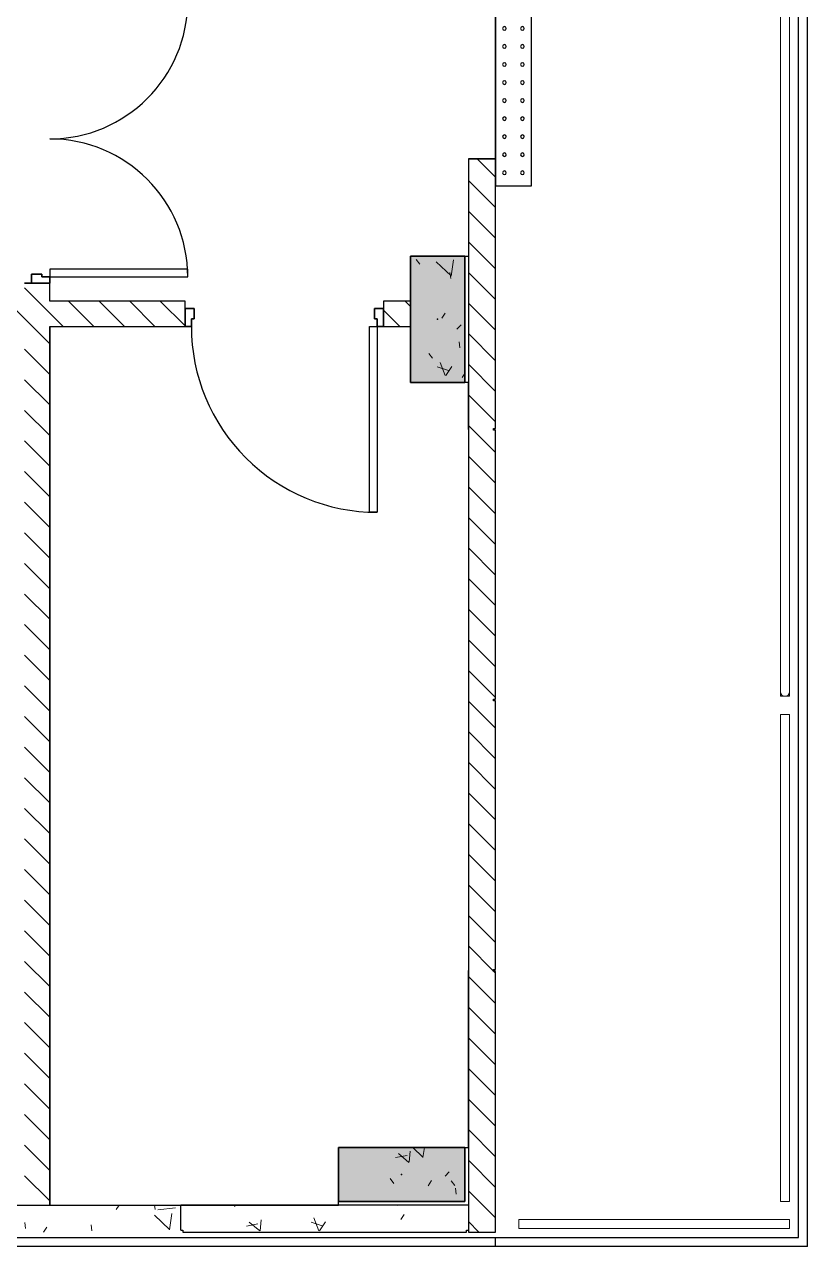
# Model space of a CAD drawing. Header units: millimetres. Extents: x -1379 to 1385823, y -4884429 to 548763.
# Drawn here: x 669373 to 673713, y -2326168 to -2319394 of the extents above; entities that cross this region are included whole.
import ezdxf

# ---------------------------------------------------------------- set-up
doc = ezdxf.new("R2010")
doc.units = ezdxf.units.MM
for name, color, linetype in [('000 - CONCRETE_COL_HATCH_', 7, 'Continuous'), ('000 - CONCRETE_PRECAST_CUT_COLOR_4', 7, 'Continuous'), ('000 - EXISTING_BUILDING_MAIN_COLOR_1', 7, 'Continuous'), ('000 - EXISTING_BUILDING_MAIN_COLOR_251', 7, 'Continuous'), ('000 - EXISTING_COLUMN_CUT_COLOR_5', 7, 'Continuous')]:
    doc.layers.add(name, color=color, linetype=linetype)
pattern_1 = [(45, (-215983.99, 2306427), (-84.852814, 84.852814), [])]

# ---------------------------------------------------------------- blocks, each defined once
blk = doc.blocks.new('DPA_Rectangular - 300 x 700mm-4064067-IV01 - EGRESS LEVEL PLAN')
at = {"layer": '000 - EXISTING_BUILDING_MAIN_COLOR_251', "lineweight": 9}
h = blk.add_hatch(dxfattribs=at)
h.set_pattern_fill('FP_9', style=0, pattern_type=2)
h.set_pattern_definition([(50, (-216519, 2322222), (728.7365, -63.75582), [76.2, -838.2]), (355, (-216519, 2322222), (-140.97162, 764.2276), [60.96, -670.56]), (100.451, (-216458.26, 2322216.7), (587.77, 700.46675), [64.76, -712.36]), (46.184, (-216519, 2322425.2), (1084.31624, -168.17096), [114.3, -1257.3]), (96.636, (-216428.6, 2322411.2), (949.6099, 989.70985), [97.14, -1068.54]), (351.184, (-216519, 2322425.2), (949.62055, 989.70115), [91.44, -1005.84]), (21, (-216417.4, 2322374.4), (606.45787, -409.06057), [76.2, -838.2]), (326, (-216417.4, 2322374.4), (247.20834, 736.75292), [60.96, -670.56]), (71.451, (-216366.85, 2322340.3), (853.66825, 327.68547), [64.76, -712.36]), (37.5, (-216519, 2322222), (12.354693, 338.22012), [33.528, -628.904, 33.528, -1320.292]), (37.5, (-216519, 2322222), (12.354693, 338.22012), [-695.96, -647.192, 33.528, -639.572]), (7.5, (-216519, 2322222), (267.278874, 400.722127), [33.528, -354.584, 33.528, -870.204]), (7.5, (-216519, 2322222), (267.278874, 400.722127), [-421.64, -613.664, 33.528, -223.012]), (327.5, (-216745.56, 2322222), (542.36333, -22.915345), [33.528, -220.472, 33.528, -1810.512]), (327.5, (-216745.56, 2322222), (542.36333, -22.915345), [-287.528, -758.952, 33.528, -1018.032]), (317.5, (-216847.16, 2322222), (592.51696, 101.70711), [33.528, -296.672, 33.528, -1239.52]), (317.5, (-216847.16, 2322222), (592.51696, 101.70711), [-363.728, -492.76, 33.528, -713.232])])
h.paths.add_polyline_path([(150, -350), (150, 350), (-150, 350), (-150, -350), (-133.2, -350)])
at = {"layer": '000 - EXISTING_BUILDING_MAIN_COLOR_251', "color": 7}
for p, q in [((-150, 350), (150, 350)), ((-150, -350), (-150, 350)), ((150, 350), (150, -350)), ((150, -350), (-150, -350))]:
    blk.add_line(p, q, dxfattribs=at)
blk = doc.blocks.new('DPA_Rectangular - 300 x 700mm-V3-IV01 - EGRESS LEVEL PLAN')
at = {"layer": '000 - EXISTING_BUILDING_MAIN_COLOR_251', "lineweight": 9}
h = blk.add_hatch(dxfattribs=at)
h.set_pattern_fill('FP_11', style=0, pattern_type=2)
h.set_pattern_definition([(140, (-2322422, -221259), (63.75582, 728.7365), [76.2, -838.2]), (85, (-2322422, -221259), (-764.2276, -140.97162), [60.96, -670.56]), (190.451, (-2322416.7, -221198.26), (-700.46675, 587.77), [64.76, -712.36]), (136.184, (-2322625.2, -221259), (168.17096, 1084.31624), [114.3, -1257.3]), (186.636, (-2322611.2, -221168.6), (-989.70985, 949.6099), [97.14, -1068.54]), (81.184, (-2322625.2, -221259), (-989.70115, 949.62055), [91.44, -1005.84]), (111, (-2322574.4, -221157.4), (409.06057, 606.45787), [76.2, -838.2]), (56, (-2322574.4, -221157.4), (-736.75292, 247.20834), [60.96, -670.56]), (161.451, (-2322540.3, -221106.85), (-327.68547, 853.66825), [64.76, -712.36]), (127.5, (-2322422, -221259), (-338.22012, 12.354693), [33.528, -628.904, 33.528, -1320.292]), (127.5, (-2322422, -221259), (-338.22012, 12.354693), [-695.96, -647.192, 33.528, -639.572]), (97.5, (-2322422, -221259), (-400.722127, 267.278874), [33.528, -354.584, 33.528, -870.204]), (97.5, (-2322422, -221259), (-400.722127, 267.278874), [-421.64, -613.664, 33.528, -223.012]), (57.5, (-2322422, -221485.56), (22.915345, 542.36333), [33.528, -220.472, 33.528, -1810.512]), (57.5, (-2322422, -221485.56), (22.915345, 542.36333), [-287.528, -758.952, 33.528, -1018.032]), (47.5, (-2322422, -221587.16), (-101.70711, 592.51696), [33.528, -296.672, 33.528, -1239.52]), (47.5, (-2322422, -221587.16), (-101.70711, 592.51696), [-363.728, -492.76, 33.528, -713.232])])
h.paths.add_polyline_path([(150, -350), (150, 350), (-150, 350), (-150, -350)])
at = {"layer": '000 - EXISTING_BUILDING_MAIN_COLOR_251', "color": 7}
for p, q in [((-150, 350), (150, 350)), ((-150, -350), (-150, 350)), ((150, 350), (150, -350)), ((150, -350), (-150, -350))]:
    blk.add_line(p, q, dxfattribs=at)
blk = doc.blocks.new('DRAINAGE CHANNELS_175 - 3p-5719656-IV01 - EGRESS LEVEL PLAN')
at = {"layer": '000 - EXISTING_BUILDING_MAIN_COLOR_1', "color": 7}
for p, q in [((0, 200), (1800, 200)), ((1800, 200), (0, 200)), ((0, 200), (0, 0)), ((1800, 0), (1800, 200)), ((0, 0), (1800, 0))]:
    blk.add_line(p, q, dxfattribs=at)
for centre, start, end in [((72.4, 150), 0, 180), ((72.4, 150), 180, 360), ((172.4, 150), 0, 180), ((172.4, 150), 180, 360), ((272.4, 150), 0, 180), ((272.4, 150), 180, 360), ((372.4, 150), 0, 180), ((372.4, 150), 180, 360), ((472.4, 150), 0, 180), ((472.4, 150), 180, 360), ((572.4, 150), 0, 180), ((572.4, 150), 180, 360), ((672.4, 150), 0, 180), ((672.4, 150), 180, 360), ((772.4, 150), 0, 180), ((772.4, 150), 180, 360), ((872.4, 150), 0, 180), ((872.4, 150), 180, 360), ((972.4, 150), 0, 180), ((972.4, 150), 180, 360), ((1072.4, 150), 0, 180), ((1072.4, 150), 180, 360), ((1172.4, 150), 0, 180), ((1172.4, 150), 180, 360), ((1272.4, 150), 0, 180), ((1272.4, 150), 180, 360), ((1372.4, 150), 0, 180), ((1372.4, 150), 180, 360), ((1472.4, 150), 0, 180), ((1472.4, 150), 180, 360), ((1572.4, 150), 0, 180), ((1572.4, 150), 180, 360), ((1672.4, 150), 0, 180), ((1672.4, 150), 180, 360), ((1772.4, 150), 0, 180), ((1772.4, 150), 180, 360), ((72.4, 50), 0, 180), ((72.4, 50), 180, 360), ((172.4, 50), 0, 180), ((172.4, 50), 180, 360), ((272.4, 50), 0, 180), ((272.4, 50), 180, 360), ((372.4, 50), 0, 180), ((372.4, 50), 180, 360), ((472.4, 50), 0, 180), ((472.4, 50), 180, 360), ((572.4, 50), 0, 180), ((572.4, 50), 180, 360), ((672.4, 50), 0, 180), ((672.4, 50), 180, 360), ((772.4, 50), 0, 180), ((772.4, 50), 180, 360), ((872.4, 50), 0, 180), ((872.4, 50), 180, 360), ((972.4, 50), 0, 180), ((972.4, 50), 180, 360), ((1072.4, 50), 0, 180), ((1072.4, 50), 180, 360), ((1172.4, 50), 0, 180), ((1172.4, 50), 180, 360), ((1272.4, 50), 0, 180), ((1272.4, 50), 180, 360), ((1372.4, 50), 0, 180), ((1372.4, 50), 180, 360), ((1472.4, 50), 0, 180), ((1472.4, 50), 180, 360), ((1572.4, 50), 0, 180), ((1572.4, 50), 180, 360), ((1672.4, 50), 0, 180), ((1672.4, 50), 180, 360), ((1772.4, 50), 0, 180), ((1772.4, 50), 180, 360)]:
    blk.add_arc(centre, 10, start, end, dxfattribs=at)
blk = doc.blocks.new('DPA_DR-DB-SW - D20_1600x2150 mm-5432494-IV01 - EGRESS LEVEL PLAN')
at = {"layer": '000 - EXISTING_BUILDING_MAIN_COLOR_251', "color": 7}
for p, q in [((-800, 23.65), (-750, 23.65)), ((-800, -76.35), (-800, 23.65)), ((-750, 23.65), (-750, -33.35)), ((750, 23.65), (800, 23.65)), ((750, -33.35), (750, 23.65)), ((800, 23.65), (800, -76.35)), ((-765, -33.35), (-765, -76.35)), ((-750, -33.35), (-765, -33.35)), ((765, -33.35), (750, -33.35)), ((765, -76.35), (765, -33.35)), ((-765, -76.35), (-800, -76.35)), ((-722, -76.35), (-765, -76.35)), ((-765, -76.35), (-765, -841.35)), ((-722, -841.35), (-722, -76.35)), ((722, -76.35), (765, -76.35)), ((722, -841.35), (722, -76.35)), ((765, -76.35), (765, -841.35)), ((800, -76.35), (765, -76.35)), ((-765, -841.35), (-722, -841.35)), ((765, -841.35), (722, -841.35))]:
    blk.add_line(p, q, dxfattribs=at)
at = {"layer": '000 - EXISTING_BUILDING_MAIN_COLOR_251', "color": 7, "lineweight": 35}
for p, q in [((-800, 23.65), (-800, -76.35)), ((-750, 23.65), (-800, 23.65)), ((-750, -33.35), (-750, 23.65)), ((750, 23.65), (750, -33.35)), ((800, 23.65), (750, 23.65)), ((800, -76.35), (800, 23.65)), ((-765, -76.35), (-765, -33.35)), ((-765, -33.35), (-750, -33.35)), ((750, -33.35), (765, -33.35)), ((765, -33.35), (765, -76.35)), ((-800, -76.35), (-765, -76.35)), ((765, -76.35), (800, -76.35))]:
    blk.add_line(p, q, dxfattribs=at)
at = {"layer": '000 - EXISTING_BUILDING_MAIN_COLOR_251', "color": 7}
for centre, start, end in [((-765, -76.35), 270, 0), ((765, -76.35), 180, 270)]:
    blk.add_arc(centre, 765, start, end, dxfattribs=at)
blk = doc.blocks.new('Railing - Railing-5281444-IV01 - EGRESS LEVEL PLAN')
at = {"layer": '000 - EXISTING_BUILDING_MAIN_COLOR_1', "color": 7, "lineweight": 9}
for p, q in [((280789.6, -2315802.7), (280789.6, -2315877.7)), ((280839.6, -2315877.7), (280839.6, -2315802.7)), ((280789.6, -2315877.7), (280789.6, -2317177.7)), ((280789.6, -2315877.7), (280789.6, -2317177.7)), ((280839.6, -2317177.7), (280839.6, -2315877.7)), ((280839.6, -2317177.7), (280839.6, -2315877.7)), ((280789.6, -2317177.7), (280789.6, -2317252.7)), ((280839.6, -2317252.7), (280839.6, -2317177.7))]:
    blk.add_line(p, q, dxfattribs=at)
at = {"layer": '000 - EXISTING_BUILDING_MAIN_COLOR_1', "color": 7, "lineweight": 9, "flags": 128}
for points in [[(280789.6, -2315802.7), (280789.6, -2315802.8), (280789.6, -2315802.9), (280789.6, -2315803.2), (280789.6, -2315803.7), (280789.6, -2315804.2), (280789.6, -2315804.9), (280789.6, -2315805.6), (280789.6, -2315806.5), (280789.6, -2315807.5), (280789.6, -2315808.6), (280789.6, -2315809.8), (280789.6, -2315811.2), (280789.6, -2315812.6), (280789.6, -2315814.2), (280789.6, -2315815.8), (280789.6, -2315817.5), (280789.6, -2315819.4), (280789.6, -2315821.3), (280789.6, -2315823.3), (280789.6, -2315825.4), (280789.6, -2315827.6), (280789.6, -2315829.9), (280789.6, -2315832.3), (280789.6, -2315834.7), (280789.6, -2315837.2), (280789.6, -2315839.7), (280789.6, -2315842.4), (280789.6, -2315845), (280789.6, -2315847.8), (280789.6, -2315850.5), (280789.6, -2315853.3), (280789.6, -2315856.2), (280789.6, -2315859.1), (280789.6, -2315862), (280789.6, -2315865), (280789.6, -2315867.9), (280789.6, -2315870.9), (280789.6, -2315873.9), (280789.6, -2315876.9), (280789.6, -2315877.7)], [(280839.6, -2315877.7), (280839.6, -2315874.7), (280839.6, -2315871.7), (280839.6, -2315868.7), (280839.6, -2315865.8), (280839.6, -2315862.8), (280839.6, -2315859.9), (280839.6, -2315857), (280839.6, -2315854.1), (280839.6, -2315851.3), (280839.6, -2315848.5), (280839.6, -2315845.8), (280839.6, -2315843.1), (280839.6, -2315840.4), (280839.6, -2315837.9), (280839.6, -2315835.4), (280839.6, -2315832.9), (280839.6, -2315830.5), (280839.6, -2315828.2), (280839.6, -2315826), (280839.6, -2315823.9), (280839.6, -2315821.9), (280839.6, -2315819.9), (280839.6, -2315818), (280839.6, -2315816.3), (280839.6, -2315814.6), (280839.6, -2315813), (280839.6, -2315811.6), (280839.6, -2315810.2), (280839.6, -2315808.9), (280839.6, -2315807.8), (280839.6, -2315806.8), (280839.6, -2315805.9), (280839.6, -2315805), (280839.6, -2315804.4), (280839.6, -2315803.8), (280839.6, -2315803.3), (280839.6, -2315803), (280839.6, -2315802.8), (280839.6, -2315802.7), (280839.6, -2315802.7)], [(280789.6, -2317177.7), (280789.6, -2317180.7), (280789.6, -2317183.7), (280789.6, -2317186.7), (280789.6, -2317189.7), (280789.6, -2317192.6), (280789.6, -2317195.5), (280789.6, -2317198.4), (280789.6, -2317201.3), (280789.6, -2317204.1), (280789.6, -2317206.9), (280789.6, -2317209.6), (280789.6, -2317212.3), (280789.6, -2317215), (280789.6, -2317217.5), (280789.6, -2317220), (280789.6, -2317222.5), (280789.6, -2317224.9), (280789.6, -2317227.2), (280789.6, -2317229.4), (280789.6, -2317231.5), (280789.6, -2317233.5), (280789.6, -2317235.5), (280789.6, -2317237.4), (280789.6, -2317239.1), (280789.6, -2317240.8), (280789.6, -2317242.4), (280789.6, -2317243.8), (280789.6, -2317245.2), (280789.6, -2317246.5), (280789.6, -2317247.6), (280789.6, -2317248.6), (280789.6, -2317249.6), (280789.6, -2317250.4), (280789.6, -2317251), (280789.6, -2317251.6), (280789.6, -2317252.1), (280789.6, -2317252.4), (280789.6, -2317252.6), (280789.6, -2317252.7), (280789.6, -2317252.7)], [(280839.6, -2317252.7), (280839.6, -2317252.6), (280839.6, -2317252.5), (280839.6, -2317252.2), (280839.6, -2317251.7), (280839.6, -2317251.2), (280839.6, -2317250.6), (280839.6, -2317249.8), (280839.6, -2317248.9), (280839.6, -2317247.9), (280839.6, -2317246.8), (280839.6, -2317245.6), (280839.6, -2317244.2), (280839.6, -2317242.8), (280839.6, -2317241.2), (280839.6, -2317239.6), (280839.6, -2317237.9), (280839.6, -2317236), (280839.6, -2317234.1), (280839.6, -2317232.1), (280839.6, -2317230), (280839.6, -2317227.8), (280839.6, -2317225.5), (280839.6, -2317223.1), (280839.6, -2317220.7), (280839.6, -2317218.2), (280839.6, -2317215.7), (280839.6, -2317213.1), (280839.6, -2317210.4), (280839.6, -2317207.7), (280839.6, -2317204.9), (280839.6, -2317202.1), (280839.6, -2317199.2), (280839.6, -2317196.3), (280839.6, -2317193.4), (280839.6, -2317190.4), (280839.6, -2317187.5), (280839.6, -2317184.5), (280839.6, -2317181.5), (280839.6, -2317178.5), (280839.6, -2317177.7)]]:
    blk.add_lwpolyline(points, dxfattribs=at)
blk = doc.blocks.new('Top Rail Type - Top Rail_Internal_-5281459-IV01 - EGRESS LEVEL PLAN')
at = {"layer": '000 - EXISTING_BUILDING_MAIN_COLOR_1', "color": 7, "lineweight": 9}
for p, q in [((280789.6, -2315877.7), (280789.6, -2317177.7)), ((280839.6, -2317177.7), (280839.6, -2315877.7))]:
    blk.add_line(p, q, dxfattribs=at)
at = {"layer": '000 - EXISTING_BUILDING_MAIN_COLOR_1', "color": 7, "lineweight": 9, "flags": 128}
for points in [[(280789.6, -2315802.7), (280789.6, -2315802.8), (280789.6, -2315802.9), (280789.6, -2315803.2), (280789.6, -2315803.7), (280789.6, -2315804.2), (280789.6, -2315804.9), (280789.6, -2315805.6), (280789.6, -2315806.5), (280789.6, -2315807.5), (280789.6, -2315808.6), (280789.6, -2315809.8), (280789.6, -2315811.2), (280789.6, -2315812.6), (280789.6, -2315814.2), (280789.6, -2315815.8), (280789.6, -2315817.5), (280789.6, -2315819.4), (280789.6, -2315821.3), (280789.6, -2315823.3), (280789.6, -2315825.4), (280789.6, -2315827.6), (280789.6, -2315829.9), (280789.6, -2315832.3), (280789.6, -2315834.7), (280789.6, -2315837.2), (280789.6, -2315839.7), (280789.6, -2315842.4), (280789.6, -2315845), (280789.6, -2315847.8), (280789.6, -2315850.5), (280789.6, -2315853.3), (280789.6, -2315856.2), (280789.6, -2315859.1), (280789.6, -2315862), (280789.6, -2315865), (280789.6, -2315867.9), (280789.6, -2315870.9), (280789.6, -2315873.9), (280789.6, -2315876.9), (280789.6, -2315877.7)], [(280839.6, -2315877.7), (280839.6, -2315874.7), (280839.6, -2315871.7), (280839.6, -2315868.7), (280839.6, -2315865.8), (280839.6, -2315862.8), (280839.6, -2315859.9), (280839.6, -2315857), (280839.6, -2315854.1), (280839.6, -2315851.3), (280839.6, -2315848.5), (280839.6, -2315845.8), (280839.6, -2315843.1), (280839.6, -2315840.4), (280839.6, -2315837.9), (280839.6, -2315835.4), (280839.6, -2315832.9), (280839.6, -2315830.5), (280839.6, -2315828.2), (280839.6, -2315826), (280839.6, -2315823.9), (280839.6, -2315821.9), (280839.6, -2315819.9), (280839.6, -2315818), (280839.6, -2315816.3), (280839.6, -2315814.6), (280839.6, -2315813), (280839.6, -2315811.6), (280839.6, -2315810.2), (280839.6, -2315808.9), (280839.6, -2315807.8), (280839.6, -2315806.8), (280839.6, -2315805.9), (280839.6, -2315805), (280839.6, -2315804.4), (280839.6, -2315803.8), (280839.6, -2315803.3), (280839.6, -2315803), (280839.6, -2315802.8), (280839.6, -2315802.7), (280839.6, -2315802.7)], [(280789.6, -2317177.7), (280789.6, -2317180.7), (280789.6, -2317183.7), (280789.6, -2317186.7), (280789.6, -2317189.7), (280789.6, -2317192.6), (280789.6, -2317195.5), (280789.6, -2317198.4), (280789.6, -2317201.3), (280789.6, -2317204.1), (280789.6, -2317206.9), (280789.6, -2317209.6), (280789.6, -2317212.3), (280789.6, -2317215), (280789.6, -2317217.5), (280789.6, -2317220), (280789.6, -2317222.5), (280789.6, -2317224.9), (280789.6, -2317227.2), (280789.6, -2317229.4), (280789.6, -2317231.5), (280789.6, -2317233.5), (280789.6, -2317235.5), (280789.6, -2317237.4), (280789.6, -2317239.1), (280789.6, -2317240.8), (280789.6, -2317242.4), (280789.6, -2317243.8), (280789.6, -2317245.2), (280789.6, -2317246.5), (280789.6, -2317247.6), (280789.6, -2317248.6), (280789.6, -2317249.6), (280789.6, -2317250.4), (280789.6, -2317251), (280789.6, -2317251.6), (280789.6, -2317252.1), (280789.6, -2317252.4), (280789.6, -2317252.6), (280789.6, -2317252.7), (280789.6, -2317252.7)], [(280839.6, -2317252.7), (280839.6, -2317252.6), (280839.6, -2317252.5), (280839.6, -2317252.2), (280839.6, -2317251.7), (280839.6, -2317251.2), (280839.6, -2317250.6), (280839.6, -2317249.8), (280839.6, -2317248.9), (280839.6, -2317247.9), (280839.6, -2317246.8), (280839.6, -2317245.6), (280839.6, -2317244.2), (280839.6, -2317242.8), (280839.6, -2317241.2), (280839.6, -2317239.6), (280839.6, -2317237.9), (280839.6, -2317236), (280839.6, -2317234.1), (280839.6, -2317232.1), (280839.6, -2317230), (280839.6, -2317227.8), (280839.6, -2317225.5), (280839.6, -2317223.1), (280839.6, -2317220.7), (280839.6, -2317218.2), (280839.6, -2317215.7), (280839.6, -2317213.1), (280839.6, -2317210.4), (280839.6, -2317207.7), (280839.6, -2317204.9), (280839.6, -2317202.1), (280839.6, -2317199.2), (280839.6, -2317196.3), (280839.6, -2317193.4), (280839.6, -2317190.4), (280839.6, -2317187.5), (280839.6, -2317184.5), (280839.6, -2317181.5), (280839.6, -2317178.5), (280839.6, -2317177.7)]]:
    blk.add_lwpolyline(points, dxfattribs=at)
blk = doc.blocks.new('Top Rail Type - Top Rail_Internal_-V22-IV01 - EGRESS LEVEL PLAN')
at = {"layer": '000 - EXISTING_BUILDING_MAIN_COLOR_1', "color": 7, "lineweight": 9}
for p, q in [((280839.6, -2315777.7), (280789.6, -2315777.7)), ((280789.6, -2315777.7), (280789.6, -2315877.7)), ((280839.6, -2315777.7), (280839.6, -2315877.7)), ((280789.6, -2315877.7), (280789.6, -2317177.7)), ((280839.6, -2315877.7), (280839.6, -2317177.7)), ((280789.6, -2317177.7), (280789.6, -2317277.7)), ((280839.6, -2317177.7), (280839.6, -2317277.7)), ((280839.6, -2317277.7), (280789.6, -2317277.7))]:
    blk.add_line(p, q, dxfattribs=at)
blk = doc.blocks.new('Top Rail Type - Top Rail_Internal_-5281761-IV01 - EGRESS LEVEL PLAN')
at = {"layer": '000 - EXISTING_BUILDING_MAIN_COLOR_251', "color": 7, "lineweight": 9}
for p, q in [((283539.6, -2317227.7), (281039.6, -2317227.7)), ((281039.6, -2317277.7), (283539.6, -2317277.7))]:
    blk.add_line(p, q, dxfattribs=at)
at = {"layer": '000 - EXISTING_BUILDING_MAIN_COLOR_251', "color": 7, "lineweight": 9, "flags": 128}
for points in [[(281039.6, -2317227.7), (281036.6, -2317227.7), (281033.6, -2317227.7), (281030.7, -2317227.7), (281027.7, -2317227.7), (281024.7, -2317227.7), (281021.8, -2317227.7), (281018.9, -2317227.7), (281016, -2317227.7), (281013.2, -2317227.7), (281010.4, -2317227.7), (281007.7, -2317227.7), (281005, -2317227.7), (281002.4, -2317227.7), (280999.8, -2317227.7), (280997.3, -2317227.7), (280994.8, -2317227.7), (280992.5, -2317227.7), (280990.2, -2317227.7), (280988, -2317227.7), (280985.8, -2317227.7), (280983.8, -2317227.7), (280981.8, -2317227.7), (280980, -2317227.7), (280978.2, -2317227.7), (280976.5, -2317227.7), (280975, -2317227.7), (280973.5, -2317227.7), (280972.1, -2317227.7), (280970.9, -2317227.7), (280969.7, -2317227.7), (280968.7, -2317227.7), (280967.8, -2317227.7), (280967, -2317227.7), (280966.3, -2317227.7), (280965.7, -2317227.7), (280965.3, -2317227.7), (280964.9, -2317227.7), (280964.7, -2317227.7), (280964.6, -2317227.7), (280964.6, -2317227.7)], [(283614.6, -2317227.7), (283614.6, -2317227.7), (283614.4, -2317227.7), (283614.1, -2317227.7), (283613.7, -2317227.7), (283613.1, -2317227.7), (283612.5, -2317227.7), (283611.7, -2317227.7), (283610.8, -2317227.7), (283609.8, -2317227.7), (283608.7, -2317227.7), (283607.5, -2317227.7), (283606.2, -2317227.7), (283604.7, -2317227.7), (283603.2, -2317227.7), (283601.5, -2317227.7), (283599.8, -2317227.7), (283598, -2317227.7), (283596, -2317227.7), (283594, -2317227.7), (283591.9, -2317227.7), (283589.7, -2317227.7), (283587.4, -2317227.7), (283585.1, -2317227.7), (283582.6, -2317227.7), (283580.2, -2317227.7), (283577.6, -2317227.7), (283575, -2317227.7), (283572.3, -2317227.7), (283569.6, -2317227.7), (283566.8, -2317227.7), (283564, -2317227.7), (283561.1, -2317227.7), (283558.2, -2317227.7), (283555.3, -2317227.7), (283552.4, -2317227.7), (283549.4, -2317227.7), (283546.4, -2317227.7), (283543.4, -2317227.7), (283540.4, -2317227.7), (283539.6, -2317227.7)], [(280964.6, -2317277.7), (280964.7, -2317277.7), (280964.9, -2317277.7), (280965.2, -2317277.7), (280965.6, -2317277.7), (280966.1, -2317277.7), (280966.8, -2317277.7), (280967.6, -2317277.7), (280968.4, -2317277.7), (280969.4, -2317277.7), (280970.6, -2317277.7), (280971.8, -2317277.7), (280973.1, -2317277.7), (280974.5, -2317277.7), (280976.1, -2317277.7), (280977.7, -2317277.7), (280979.5, -2317277.7), (280981.3, -2317277.7), (280983.2, -2317277.7), (280985.3, -2317277.7), (280987.4, -2317277.7), (280989.6, -2317277.7), (280991.8, -2317277.7), (280994.2, -2317277.7), (280996.6, -2317277.7), (280999.1, -2317277.7), (281001.7, -2317277.7), (281004.3, -2317277.7), (281007, -2317277.7), (281009.7, -2317277.7), (281012.5, -2317277.7), (281015.3, -2317277.7), (281018.1, -2317277.7), (281021, -2317277.7), (281023.9, -2317277.7), (281026.9, -2317277.7), (281029.9, -2317277.7), (281032.8, -2317277.7), (281035.8, -2317277.7), (281038.8, -2317277.7), (281039.6, -2317277.7)], [(283539.6, -2317277.7), (283542.6, -2317277.7), (283545.6, -2317277.7), (283548.6, -2317277.7), (283551.6, -2317277.7), (283554.5, -2317277.7), (283557.5, -2317277.7), (283560.4, -2317277.7), (283563.2, -2317277.7), (283566.1, -2317277.7), (283568.8, -2317277.7), (283571.6, -2317277.7), (283574.3, -2317277.7), (283576.9, -2317277.7), (283579.5, -2317277.7), (283582, -2317277.7), (283584.4, -2317277.7), (283586.8, -2317277.7), (283589.1, -2317277.7), (283591.3, -2317277.7), (283593.4, -2317277.7), (283595.5, -2317277.7), (283597.4, -2317277.7), (283599.3, -2317277.7), (283601.1, -2317277.7), (283602.7, -2317277.7), (283604.3, -2317277.7), (283605.8, -2317277.7), (283607.1, -2317277.7), (283608.4, -2317277.7), (283609.5, -2317277.7), (283610.6, -2317277.7), (283611.5, -2317277.7), (283612.3, -2317277.7), (283613, -2317277.7), (283613.5, -2317277.7), (283614, -2317277.7), (283614.3, -2317277.7), (283614.5, -2317277.7), (283614.6, -2317277.7), (283614.6, -2317277.7)]]:
    blk.add_lwpolyline(points, dxfattribs=at)
blk = doc.blocks.new('Top Rail Type - Top Rail_Internal_-V23-IV01 - EGRESS LEVEL PLAN')
at = {"layer": '000 - EXISTING_BUILDING_MAIN_COLOR_251', "color": 7, "lineweight": 9}
for p, q in [((280939.6, -2317227.7), (280939.6, -2317277.7)), ((280939.6, -2317227.7), (281039.6, -2317227.7)), ((281039.6, -2317227.7), (283539.6, -2317227.7)), ((283539.6, -2317227.7), (283639.6, -2317227.7)), ((283639.6, -2317227.7), (283639.6, -2317277.7)), ((280939.6, -2317277.7), (281039.6, -2317277.7)), ((281039.6, -2317277.7), (283539.6, -2317277.7)), ((283539.6, -2317277.7), (283639.6, -2317277.7))]:
    blk.add_line(p, q, dxfattribs=at)
blk = doc.blocks.new('DPA_DR-SG-SW-HR - D4_1100x2150 mm-5621579-IV01 - EGRESS LEVEL PLAN')
at = {"layer": '000 - EXISTING_BUILDING_MAIN_COLOR_251', "color": 7}
for p, q in [((-550, 23.65), (-500, 23.65)), ((-550, -76.35), (-550, 23.65)), ((-500, 23.65), (-500, -33.35)), ((500, 23.65), (550, 23.65)), ((500, -33.35), (500, 23.65)), ((550, 23.65), (550, -76.35)), ((-515, -33.35), (-515, -76.35)), ((-500, -33.35), (-515, -33.35)), ((515, -33.35), (500, -33.35)), ((515, -76.35), (515, -33.35)), ((-515, -76.35), (-550, -76.35)), ((472, -76.35), (515, -76.35)), ((472, -1106.35), (472, -76.35)), ((515, -76.35), (515, -1106.35)), ((550, -76.35), (515, -76.35)), ((515, -1106.35), (472, -1106.35))]:
    blk.add_line(p, q, dxfattribs=at)
at = {"layer": '000 - EXISTING_BUILDING_MAIN_COLOR_251', "color": 7, "lineweight": 35}
for p, q in [((-550, 23.65), (-550, -76.35)), ((-500, 23.65), (-550, 23.65)), ((-500, -33.35), (-500, 23.65)), ((500, 23.65), (500, -33.35)), ((550, 23.65), (500, 23.65)), ((550, -76.35), (550, 23.65)), ((-515, -76.35), (-515, -33.35)), ((-515, -33.35), (-500, -33.35)), ((500, -33.35), (515, -33.35)), ((515, -33.35), (515, -76.35)), ((-550, -76.35), (-515, -76.35)), ((515, -76.35), (550, -76.35))]:
    blk.add_line(p, q, dxfattribs=at)
at = {"layer": '000 - EXISTING_BUILDING_MAIN_COLOR_251', "color": 7}
blk.add_arc((515, -76.35), 1030, 180, 270, dxfattribs=at)
blk = doc.blocks.new('Handrail Type - Handrail_Internal_-5816818-IV01 - EGRESS LEVEL PLAN')
at = {"layer": '000 - EXISTING_BUILDING_MAIN_COLOR_251', "color": 7, "lineweight": 9}
for p, q in [((281039.6, -2317227.7), (280964.6, -2317227.7)), ((283539.6, -2317227.7), (281039.6, -2317227.7)), ((283614.6, -2317227.7), (283539.6, -2317227.7)), ((280964.6, -2317277.7), (281039.6, -2317277.7)), ((281039.6, -2317277.7), (283539.6, -2317277.7)), ((283539.6, -2317277.7), (283614.6, -2317277.7))]:
    blk.add_line(p, q, dxfattribs=at)
blk = doc.blocks.new('Handrail Type - Handrail_Internal_-5816852-IV01 - EGRESS LEVEL PLAN')
at = {"layer": '000 - EXISTING_BUILDING_MAIN_COLOR_1', "color": 7, "lineweight": 9}
for p, q in [((280789.6, -2315802.7), (280789.6, -2315877.7)), ((280839.6, -2315877.7), (280839.6, -2315802.7)), ((280789.6, -2315877.7), (280789.6, -2317177.7)), ((280839.6, -2317177.7), (280839.6, -2315877.7)), ((280789.6, -2317177.7), (280789.6, -2317252.7)), ((280839.6, -2317252.7), (280839.6, -2317177.7))]:
    blk.add_line(p, q, dxfattribs=at)
blk = doc.blocks.new('Handrail Type - Handrail_Internal_-V29-IV01 - EGRESS LEVEL PLAN')
at = {"layer": '000 - EXISTING_BUILDING_MAIN_COLOR_1', "color": 7, "lineweight": 9}
for p, q in [((280789.6, -2315802.7), (280789.6, -2315877.7)), ((280839.6, -2315802.7), (280839.6, -2315877.7)), ((280789.6, -2315877.7), (280789.6, -2317177.7)), ((280839.6, -2315877.7), (280839.6, -2317177.7)), ((280789.6, -2317177.7), (280789.6, -2317252.7)), ((280839.6, -2317177.7), (280839.6, -2317252.7))]:
    blk.add_line(p, q, dxfattribs=at)
blk = doc.blocks.new('Top Rail Type - Top Rail_Internal_-5817452-IV01 - EGRESS LEVEL PLAN')
at = {"layer": '000 - EXISTING_BUILDING_MAIN_COLOR_251', "color": 7, "lineweight": 9}
for p, q in [((288179.6, -2317227.7), (283839.6, -2317227.7)), ((283839.6, -2317277.7), (288179.6, -2317277.7))]:
    blk.add_line(p, q, dxfattribs=at)
at = {"layer": '000 - EXISTING_BUILDING_MAIN_COLOR_251', "color": 7, "lineweight": 9, "flags": 128}
for points in [[(283839.6, -2317227.7), (283836.6, -2317227.7), (283833.6, -2317227.7), (283830.7, -2317227.7), (283827.7, -2317227.7), (283824.7, -2317227.7), (283821.8, -2317227.7), (283818.9, -2317227.7), (283816, -2317227.7), (283813.2, -2317227.7), (283810.4, -2317227.7), (283807.7, -2317227.7), (283805, -2317227.7), (283802.4, -2317227.7), (283799.8, -2317227.7), (283797.3, -2317227.7), (283794.8, -2317227.7), (283792.5, -2317227.7), (283790.2, -2317227.7), (283788, -2317227.7), (283785.8, -2317227.7), (283783.8, -2317227.7), (283781.8, -2317227.7), (283780, -2317227.7), (283778.2, -2317227.7), (283776.5, -2317227.7), (283775, -2317227.7), (283773.5, -2317227.7), (283772.1, -2317227.7), (283770.9, -2317227.7), (283769.7, -2317227.7), (283768.7, -2317227.7), (283767.8, -2317227.7), (283767, -2317227.7), (283766.3, -2317227.7), (283765.7, -2317227.7), (283765.3, -2317227.7), (283764.9, -2317227.7), (283764.7, -2317227.7), (283764.6, -2317227.7), (283764.6, -2317227.7)], [(288254.6, -2317227.7), (288254.6, -2317227.7), (288254.4, -2317227.7), (288254.1, -2317227.7), (288253.7, -2317227.7), (288253.1, -2317227.7), (288252.5, -2317227.7), (288251.7, -2317227.7), (288250.8, -2317227.7), (288249.8, -2317227.7), (288248.7, -2317227.7), (288247.5, -2317227.7), (288246.2, -2317227.7), (288244.7, -2317227.7), (288243.2, -2317227.7), (288241.5, -2317227.7), (288239.8, -2317227.7), (288238, -2317227.7), (288236, -2317227.7), (288234, -2317227.7), (288231.9, -2317227.7), (288229.7, -2317227.7), (288227.4, -2317227.7), (288225.1, -2317227.7), (288222.6, -2317227.7), (288220.2, -2317227.7), (288217.6, -2317227.7), (288215, -2317227.7), (288212.3, -2317227.7), (288209.6, -2317227.7), (288206.8, -2317227.7), (288204, -2317227.7), (288201.1, -2317227.7), (288198.2, -2317227.7), (288195.3, -2317227.7), (288192.4, -2317227.7), (288189.4, -2317227.7), (288186.4, -2317227.7), (288183.4, -2317227.7), (288180.4, -2317227.7), (288179.6, -2317227.7)], [(283764.6, -2317277.7), (283764.7, -2317277.7), (283764.9, -2317277.7), (283765.2, -2317277.7), (283765.6, -2317277.7), (283766.1, -2317277.7), (283766.8, -2317277.7), (283767.6, -2317277.7), (283768.4, -2317277.7), (283769.4, -2317277.7), (283770.6, -2317277.7), (283771.8, -2317277.7), (283773.1, -2317277.7), (283774.5, -2317277.7), (283776.1, -2317277.7), (283777.7, -2317277.7), (283779.5, -2317277.7), (283781.3, -2317277.7), (283783.2, -2317277.7), (283785.3, -2317277.7), (283787.4, -2317277.7), (283789.6, -2317277.7), (283791.8, -2317277.7), (283794.2, -2317277.7), (283796.6, -2317277.7), (283799.1, -2317277.7), (283801.7, -2317277.7), (283804.3, -2317277.7), (283807, -2317277.7), (283809.7, -2317277.7), (283812.5, -2317277.7), (283815.3, -2317277.7), (283818.1, -2317277.7), (283821, -2317277.7), (283823.9, -2317277.7), (283826.9, -2317277.7), (283829.9, -2317277.7), (283832.8, -2317277.7), (283835.8, -2317277.7), (283838.8, -2317277.7), (283839.6, -2317277.7)], [(288179.6, -2317277.7), (288182.6, -2317277.7), (288185.6, -2317277.7), (288188.6, -2317277.7), (288191.6, -2317277.7), (288194.5, -2317277.7), (288197.5, -2317277.7), (288200.4, -2317277.7), (288203.2, -2317277.7), (288206.1, -2317277.7), (288208.8, -2317277.7), (288211.6, -2317277.7), (288214.3, -2317277.7), (288216.9, -2317277.7), (288219.5, -2317277.7), (288222, -2317277.7), (288224.4, -2317277.7), (288226.8, -2317277.7), (288229.1, -2317277.7), (288231.3, -2317277.7), (288233.4, -2317277.7), (288235.5, -2317277.7), (288237.4, -2317277.7), (288239.3, -2317277.7), (288241.1, -2317277.7), (288242.7, -2317277.7), (288244.3, -2317277.7), (288245.8, -2317277.7), (288247.1, -2317277.7), (288248.4, -2317277.7), (288249.5, -2317277.7), (288250.6, -2317277.7), (288251.5, -2317277.7), (288252.3, -2317277.7), (288253, -2317277.7), (288253.5, -2317277.7), (288254, -2317277.7), (288254.3, -2317277.7), (288254.5, -2317277.7), (288254.6, -2317277.7), (288254.6, -2317277.7)]]:
    blk.add_lwpolyline(points, dxfattribs=at)
at = {"layer": '000 - EXISTING_BUILDING_MAIN_COLOR_251', "color": 7, "lineweight": 9}
for centre, start, end in [((283764.6, -2317252.7), 90, 270), ((288254.6, -2317252.7), 30, 90), ((288254.6, -2317252.7), 330.71125, 29.28875), ((288254.6, -2317252.7), 270, 330)]:
    blk.add_arc(centre, 25, start, end, dxfattribs=at)
blk = doc.blocks.new('Top Rail Type - Top Rail_Internal_-V32-IV01 - EGRESS LEVEL PLAN')
at = {"layer": '000 - EXISTING_BUILDING_MAIN_COLOR_251', "color": 7, "lineweight": 9}
for p, q in [((283739.6, -2317277.7), (283739.6, -2317227.7)), ((283839.6, -2317227.7), (283739.6, -2317227.7)), ((288179.6, -2317227.7), (283839.6, -2317227.7)), ((288279.6, -2317227.7), (288179.6, -2317227.7)), ((288279.6, -2317277.7), (288279.6, -2317227.7)), ((283839.6, -2317277.7), (283739.6, -2317277.7)), ((288179.6, -2317277.7), (283839.6, -2317277.7)), ((288279.6, -2317277.7), (288179.6, -2317277.7))]:
    blk.add_line(p, q, dxfattribs=at)
blk = doc.blocks.new('Handrail Type - Handrail_Internal_-5817469-IV01 - EGRESS LEVEL PLAN')
at = {"layer": '000 - EXISTING_BUILDING_MAIN_COLOR_251', "color": 7, "lineweight": 9}
for p, q in [((283839.6, -2317227.7), (283764.6, -2317227.7)), ((288179.6, -2317227.7), (283839.6, -2317227.7)), ((288254.6, -2317227.7), (288179.6, -2317227.7)), ((283764.6, -2317277.7), (283839.6, -2317277.7)), ((283839.6, -2317277.7), (288179.6, -2317277.7)), ((288179.6, -2317277.7), (288254.6, -2317277.7))]:
    blk.add_line(p, q, dxfattribs=at)
blk = doc.blocks.new('Handrail Type - Handrail_Internal_-V33-IV01 - EGRESS LEVEL PLAN')
at = {"layer": '000 - EXISTING_BUILDING_MAIN_COLOR_251', "color": 7, "lineweight": 9}
for p, q in [((288254.6, -2317227.7), (283764.6, -2317227.7)), ((288254.6, -2317277.7), (283764.6, -2317277.7))]:
    blk.add_line(p, q, dxfattribs=at)
blk = doc.blocks.new('*U2581')
at = {"layer": '000 - CONCRETE_COL_HATCH_'}
h = blk.add_hatch(dxfattribs=at)
h.set_pattern_fill('AR-CONC', scale=0.5)
h.set_pattern_definition([(50, (-3e-14, -2e-14), (3.5863, -0.31376), [0.375, -4.125]), (355, (-3e-14, -2e-14), (-0.693757, 3.76096), [0.3, -3.3]), (100.4514, (0.299, -0.026), (2.892544, 3.4472), [0.3187, -3.50571]), (46.1842, (-3e-14, 1), (5.336207, -0.827596), [0.5625, -6.1875]), (96.6356, (0.4447, 0.931), (4.67331, 4.87059), [0.47805, -5.25857]), (351.1842, (-3e-14, 1), (4.67331, 4.87059), [0.45, -4.95]), (21, (0.5, 0.75), (2.984535, -2.013094), [0.375, -4.125]), (326, (0.5, 0.75), (1.216577, 3.62575), [0.3, -3.3]), (71.4514, (0.7487, 0.5822), (4.201112, 1.612656), [0.3187, -3.50571]), (37.5, (-3e-14, -2e-14), (0.0607993, 1.6644693), [0, -3.26, 0, -3.35, 0, -3.3125]), (7.5, (-3e-14, -2e-14), (1.315348, 1.9720586), [0, -1.91, 0, -3.185, 0, -1.2625]), (327.5, (-1.115, -2e-14), (2.669112, -0.1127744), [0, -1.25, 0, -3.9, 0, -5.175]), (317.5, (-1.615, -2e-14), (2.915931, 0.500525), [0, -1.625, 0, -2.59, 0, -3.675])])
h.paths.add_polyline_path([(-150, -350), (150, -350), (150, 350), (-150, 350)])
at = {"color": 7}
blk.add_point((0, 0), dxfattribs=at)
at = {"layer": '000 - EXISTING_COLUMN_CUT_COLOR_5', "color": 7}
blk.add_lwpolyline([(-150, -350), (150, -350), (150, 350), (-150, 350)], close=True, dxfattribs=at)
blk = doc.blocks.new('*U3261')
at = {"layer": '000 - CONCRETE_COL_HATCH_'}
h = blk.add_hatch(dxfattribs=at)
h.set_pattern_fill('AR-CONC', scale=0.5)
h.set_pattern_definition([(50, (0, 6e-15), (3.5863, -0.31376), [0.375, -4.125]), (355, (0, 6e-15), (-0.693757, 3.76096), [0.3, -3.3]), (100.4514, (0.299, -0.026), (2.892544, 3.4472), [0.3187, -3.50571]), (46.1842, (0, 1), (5.336207, -0.827596), [0.5625, -6.1875]), (96.6356, (0.4447, 0.931), (4.67331, 4.87059), [0.47805, -5.25857]), (351.1842, (0, 1), (4.67331, 4.87059), [0.45, -4.95]), (21, (0.5, 0.75), (2.984535, -2.013094), [0.375, -4.125]), (326, (0.5, 0.75), (1.216577, 3.62575), [0.3, -3.3]), (71.4514, (0.7487, 0.5822), (4.201112, 1.612656), [0.3187, -3.50571]), (37.5, (0, 6e-15), (0.0607993, 1.6644693), [0, -3.26, 0, -3.35, 0, -3.3125]), (7.5, (0, 6e-15), (1.315348, 1.9720586), [0, -1.91, 0, -3.185, 0, -1.2625]), (327.5, (-1.115, 6e-15), (2.669112, -0.1127744), [0, -1.25, 0, -3.9, 0, -5.175]), (317.5, (-1.615, 6e-15), (2.915931, 0.500525), [0, -1.625, 0, -2.59, 0, -3.675])])
h.paths.add_polyline_path([(-350, -150), (350, -150), (350, 150), (-350, 150)])
at = {"color": 7}
blk.add_point((0, 0), dxfattribs=at)
at = {"layer": '000 - EXISTING_COLUMN_CUT_COLOR_5', "color": 7}
blk.add_lwpolyline([(-350, -150), (350, -150), (350, 150), (-350, 150)], close=True, dxfattribs=at)
blk = doc.blocks.new('A$Cc52987c4')
at = {"layer": '000 - EXISTING_BUILDING_MAIN_COLOR_251', "lineweight": 9}
h = blk.add_hatch(dxfattribs=at)
h.set_pattern_fill('FP_1', style=0, pattern_type=2)
h.set_pattern_definition([(50, (-215984, 2306427), (728.7365, -63.75582), [76.2, -838.2]), (355, (-215984, 2306427), (-140.97162, 764.2276), [60.96, -670.56]), (100.451, (-215923.26, 2306421.7), (587.77, 700.46675), [64.76, -712.36]), (46.184, (-215984, 2306630.2), (1084.31624, -168.17096), [114.3, -1257.3]), (96.636, (-215893.6, 2306616.2), (949.6099, 989.70985), [97.14, -1068.54]), (351.184, (-215984, 2306630.2), (949.62055, 989.70115), [91.44, -1005.84]), (21, (-215882.4, 2306579.4), (606.45787, -409.06057), [76.2, -838.2]), (326, (-215882.4, 2306579.4), (247.20834, 736.75292), [60.96, -670.56]), (71.451, (-215831.85, 2306545.3), (853.66825, 327.68547), [64.76, -712.36]), (37.5, (-215984, 2306427), (12.354693, 338.22012), [33.528, -628.904, 33.528, -647.192, -673.1]), (37.5, (-215984, 2306427), (12.354693, 338.22012), [-1343.152, 33.528, -639.572]), (7.5, (-215984, 2306427), (267.278874, 400.722127), [33.528, -354.584, 33.528, -613.664, -256.54]), (7.5, (-215984, 2306427), (267.278874, 400.722127), [-1035.304, 33.528, -223.012]), (327.5, (-216210.56, 2306427), (542.36333, -22.915345), [33.528, -220.472, 33.528, -1810.512]), (327.5, (-216210.56, 2306427), (542.36333, -22.915345), [-287.528, -758.952, 33.528, -1018.032]), (317.5, (-216312.16, 2306427), (592.51696, 101.70711), [33.528, -296.672, 33.528, -492.76, -746.76]), (317.5, (-216312.16, 2306427), (592.51696, 101.70711), [-856.488, 33.528, -713.232])])
h.paths.add_polyline_path([(225, -16165), (365, -16165), (365, -990), (225, -990), (225, -1000), (215, -1000.7), (215, -2572), (225, -2572), (225, -2582), (215, -2582), (215, -4072), (225, -4072), (225, -4082), (215, -4082), (215, -5572), (225, -5572), (225, -5582), (215, -5582), (215, -7072), (225, -7072), (225, -7082), (215, -7082), (215, -8572), (225, -8572), (225, -8582), (215, -8582), (215, -10072), (225, -10072), (225, -10082), (215, -10082), (215, -11572), (225, -11572), (225, -11582), (215, -11582), (215, -13072), (225, -13072), (225, -13082), (215, -13082), (215, -14572), (225, -14572), (225, -14582), (215, -14582), (215, -16155), (225, -16155)])
h = blk.add_hatch(dxfattribs=at)
h.set_pattern_fill('FP_14', style=0, pattern_type=2)
h.set_pattern_definition(pattern_1)
h.paths.add_polyline_path([(5235, -15845), (5375, -15845), (5375, -15695), (5235, -15695), (5235, -15814.6)])
h.paths.add_polyline_path([(5246.9, -14595), (5375, -14595), (5375, -12310), (5235, -12310), (5235, -14595)])
h.paths.add_polyline_path([(5305, -11210), (5375, -11210), (5375, -10710), (5235, -10710), (5235, -11210), (5275, -11210)])
h = blk.add_hatch(dxfattribs=at)
h.set_pattern_fill('FP_14', style=0, pattern_type=2)
h.set_pattern_definition(pattern_1)
h.paths.add_polyline_path([(5235, -13845), (5235, -13705), (365, -13705), (365, -13845), (4952.9, -13845)])
h = blk.add_hatch(dxfattribs=at)
h.set_pattern_fill('FP_14', style=0, pattern_type=2)
h.set_pattern_definition(pattern_1)
h.paths.add_polyline_path([(5475, -13845), (5475, -13705), (5375, -13705), (5375, -13845), (5421.2, -13845)])
h.paths.add_polyline_path([(7094.3, -13845), (7235, -13845), (7235, -13705), (7075, -13705), (7075, -13845)])
h = blk.add_hatch(dxfattribs=at)
h.set_pattern_fill('FP_14', style=0, pattern_type=2)
h.set_pattern_definition(pattern_1)
h.paths.add_polyline_path([(3170, -16315), (4660, -16314.8), (4660, -16305), (4670, -16305), (4670, -16315), (6165, -16315), (6165, -16165), (215, -16165), (215, -16315), (1660, -16315), (1660, -16305), (1670, -16305), (1670, -16315), (3160, -16315), (3160, -16305), (3170, -16305.5)])
at = {"layer": '000 - EXISTING_BUILDING_MAIN_COLOR_1', "color": 7}
for p, q in [((365, -13082), (365, -14572)), ((5475, -13845), (5475, -13705)), ((365, -13845), (5235, -13845)), ((5235, -13845), (5235, -14595)), ((5375, -14595), (5375, -13845)), ((5375, -13845), (5475, -13845)), ((225, -14582), (215, -14582)), ((215, -14582), (215, -16155)), ((225, -14572), (365, -14572)), ((225, -14572), (225, -14582)), ((365, -16165), (365, -14572)), ((5235, -14595), (5375, -14595)), ((5375, -15695), (5235, -15695)), ((5235, -15695), (5235, -15845)), ((5375, -15845), (5375, -15695)), ((5235, -15845), (5375, -15845)), ((215, -16155), (225, -16155)), ((6165, -16165), (215, -16165)), ((215, -16165), (215, -16315)), ((225, -16155), (225, -16165)), ((6165, -16315), (6165, -16165)), ((215, -16315), (1660, -16315)), ((1660, -16315), (1660, -16305)), ((1660, -16305), (1670, -16305)), ((1670, -16305), (1670, -16315)), ((1670, -16315), (3160, -16315)), ((3160, -16315), (3160, -16305)), ((3160, -16305), (3170, -16305)), ((3170, -16305), (3170, -16315)), ((3170, -16315), (4660, -16315)), ((4660, -16315), (4660, -16305)), ((4660, -16305), (4670, -16305)), ((4670, -16305), (4670, -16315)), ((4670, -16315), (6165, -16315))]:
    blk.add_line(p, q, dxfattribs=at)
at = {"layer": '000 - EXISTING_BUILDING_MAIN_COLOR_251', "color": 7}
for p, q in [((135, -18045), (135, -760)), ((185, -810), (185, -17995)), ((5475, -13705), (5475, -13845)), ((5235, -13845), (365, -13845)), ((365, -13845), (365, -15445)), ((5235, -14595), (5375, -14595)), ((365, -15445), (685, -15445)), ((685, -15445), (685, -15845)), ((685, -15445), (685, -16165)), ((5375, -15695), (5235, -15695)), ((4925, -16165), (4925, -15845)), ((4925, -15845), (5625, -15845)), ((5625, -15845), (5625, -16165)), ((685, -16165), (1665, -16165)), ((4665, -16165), (4925, -16165)), ((6165, -16165), (6165, -16315)), ((135, -16315), (185, -16315)), ((1665, -16305), (1665, -16315)), ((4665, -16315), (4665, -16305)), ((185, -17995), (8170, -17995)), ((135, -18045), (8170, -18045))]:
    blk.add_line(p, q, dxfattribs=at)
at = {"layer": '000 - CONCRETE_PRECAST_CUT_COLOR_4', "color": 7}
for name, p in [('*U2581', (535, -15795)), ('*U3261', (5275, -15995))]:
    blk.add_blockref(name, p, dxfattribs=at)
at = {"layer": '000 - EXISTING_BUILDING_MAIN_COLOR_1', "color": 7}
for name, p in [('DRAINAGE CHANNELS_175 - 3p-5719656-IV01 - EGRESS LEVEL PLAN', (6015, -16515)), ('Railing - Railing-5281444-IV01 - EGRESS LEVEL PLAN', (-280554.6, 2299332.7))]:
    blk.add_blockref(name, p, dxfattribs=at)
at = {"layer": '000 - EXISTING_BUILDING_MAIN_COLOR_1', "color": 7, "lineweight": 9}
for name in ['Top Rail Type - Top Rail_Internal_-V22-IV01 - EGRESS LEVEL PLAN', 'Top Rail Type - Top Rail_Internal_-5281459-IV01 - EGRESS LEVEL PLAN', 'Handrail Type - Handrail_Internal_-5816852-IV01 - EGRESS LEVEL PLAN', 'Handrail Type - Handrail_Internal_-V29-IV01 - EGRESS LEVEL PLAN']:
    blk.add_blockref(name, (-280554.6, 2299332.7), dxfattribs=at)
at = {"layer": '000 - EXISTING_BUILDING_MAIN_COLOR_251', "color": 7}
for name, p in [('DPA_DR-DB-SW - D20_1600x2150 mm-5432494-IV01 - EGRESS LEVEL PLAN', (6275, -13768.6)), ('DPA_Rectangular - 300 x 700mm-4064067-IV01 - EGRESS LEVEL PLAN', (535, -15795))]:
    blk.add_blockref(name, p, dxfattribs=at)
at = {"layer": '000 - EXISTING_BUILDING_MAIN_COLOR_251', "color": 7, "rotation": 270}
for name, p in [('DPA_DR-SG-SW-HR - D4_1100x2150 mm-5621579-IV01 - EGRESS LEVEL PLAN', (5311.4, -15145)), ('DPA_Rectangular - 300 x 700mm-V3-IV01 - EGRESS LEVEL PLAN', (5275, -15995))]:
    blk.add_blockref(name, p, dxfattribs=at)
at = {"layer": '000 - EXISTING_BUILDING_MAIN_COLOR_251', "color": 7, "lineweight": 9}
for name in ['Top Rail Type - Top Rail_Internal_-V23-IV01 - EGRESS LEVEL PLAN', 'Top Rail Type - Top Rail_Internal_-5281761-IV01 - EGRESS LEVEL PLAN', 'Handrail Type - Handrail_Internal_-5816818-IV01 - EGRESS LEVEL PLAN', 'Top Rail Type - Top Rail_Internal_-5817452-IV01 - EGRESS LEVEL PLAN', 'Top Rail Type - Top Rail_Internal_-V32-IV01 - EGRESS LEVEL PLAN', 'Handrail Type - Handrail_Internal_-5817469-IV01 - EGRESS LEVEL PLAN', 'Handrail Type - Handrail_Internal_-V33-IV01 - EGRESS LEVEL PLAN']:
    blk.add_blockref(name, (-280554.6, 2299332.7), dxfattribs=at)

msp = doc.modelspace()

# ---------------------------------------------------------------- block references
at = {"color": 7, "rotation": 90}
msp.add_blockref('A$Cc52987c4', (655667.8, -2326303.5), dxfattribs=at)

doc.saveas('drawing.dxf')
